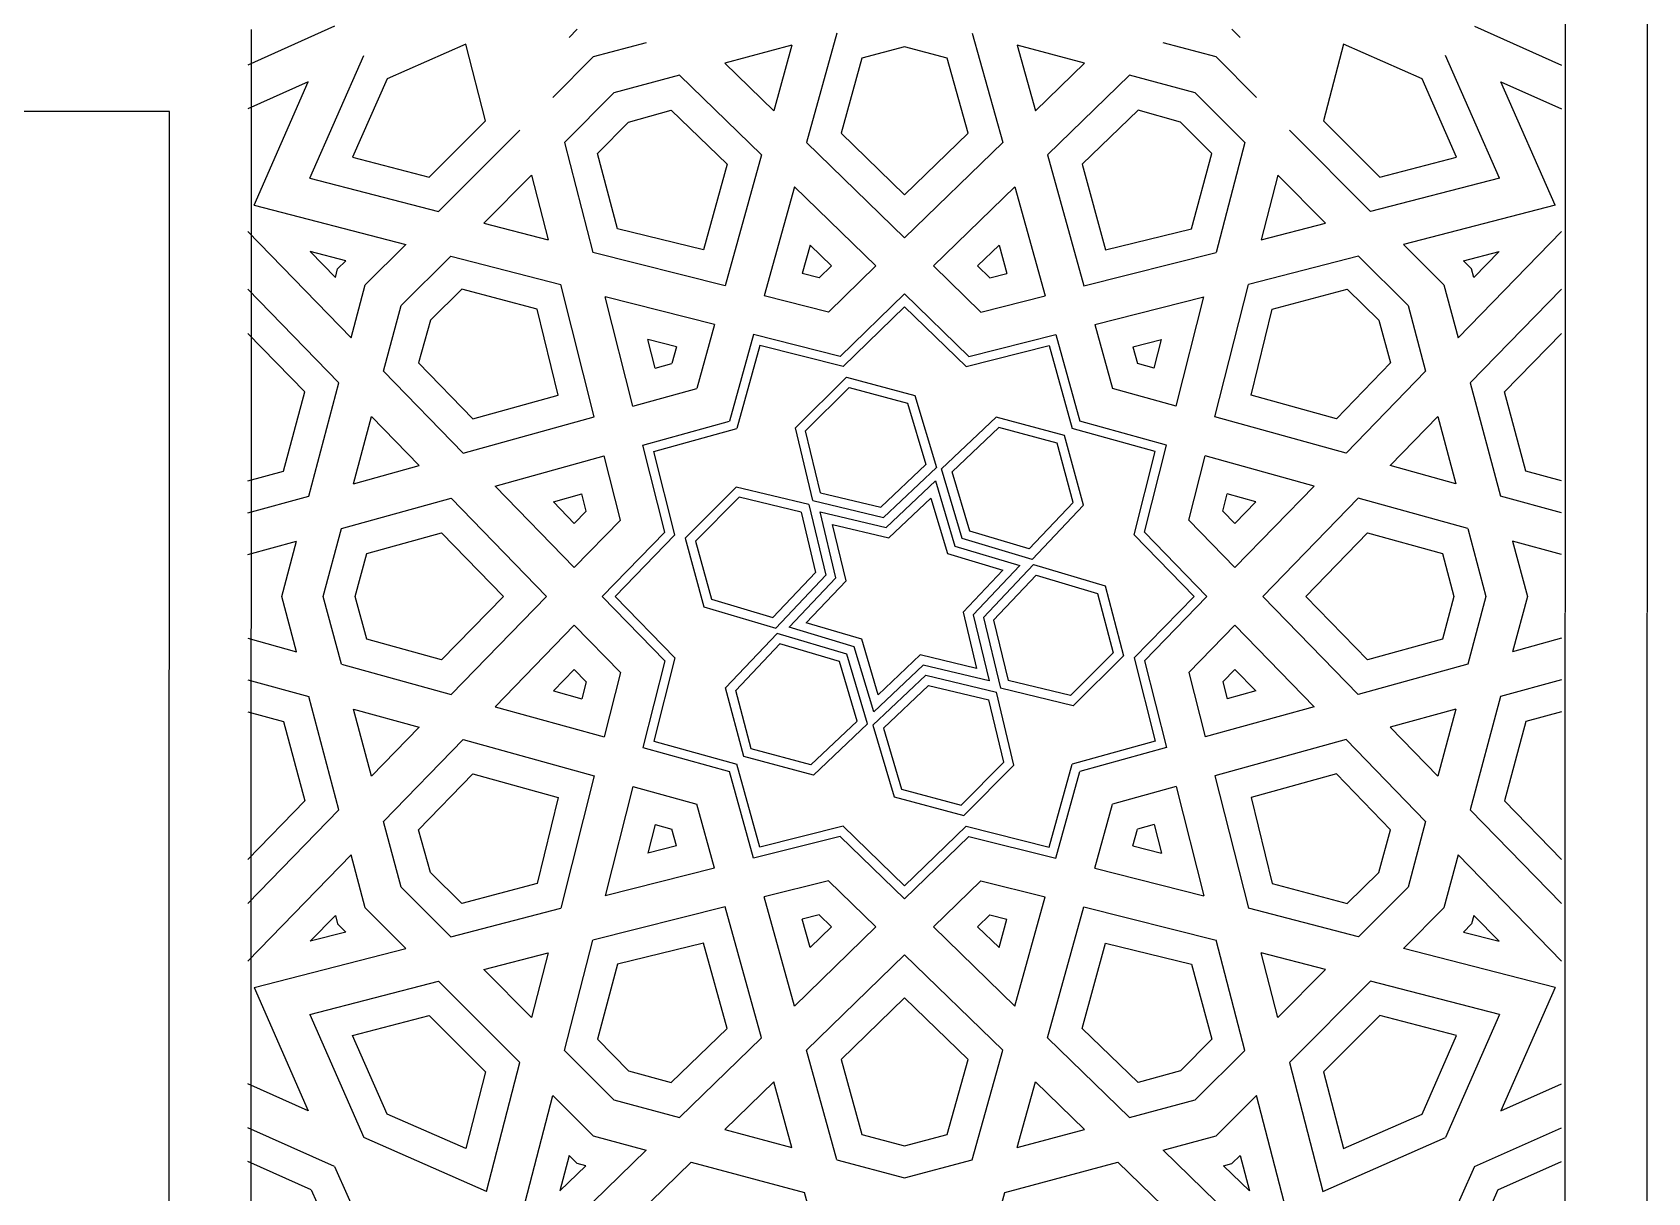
# Model space of a CAD drawing. Header units: inches. Extents: x 13054 to 48691, y 5623 to 20391.
# Drawn here: x 48445.11 to 48454.95, y 18873.44 to 18880.51 of the extents above; entities that cross this region are included whole.
import ezdxf

# ---------------------------------------------------------------- set-up
doc = ezdxf.new("R2010")
doc.units = ezdxf.units.IN
doc.header["$MEASUREMENT"] = 0

msp = doc.modelspace()

# ---------------------------------------------------------------- linework, layer by layer
at = {"transparency": 33554483}
for p, q in [((48454.949, 18889.0532), (48454.9236, 18793.5075)), ((48454.4489, 18888.5206), (48454.4236, 18793.5076)), ((48446.9522, 18880.5429), (48446.4236, 18880.3067)), ((48448.43, 18880.5246), (48448.3801, 18880.4747)), ((48452.4172, 18880.5246), (48452.4671, 18880.4747)), ((48453.895, 18880.5429), (48454.4236, 18880.3067)), ((48447.7506, 18880.4335), (48447.2721, 18880.223)), ((48447.8716, 18879.9662), (48447.7506, 18880.4335)), ((48448.8496, 18880.4427), (48448.5272, 18880.3563)), ((48449.7375, 18880.4278), (48449.3281, 18880.3181)), ((48449.7375, 18880.4278), (48449.6267, 18880.0279)), ((48450.0111, 18880.5011), (48449.8263, 18879.8339)), ((48450.4236, 18880.4172), (48450.1634, 18880.3475)), ((48450.6837, 18880.3475), (48450.4236, 18880.4172)), ((48450.836, 18880.5011), (48451.0209, 18879.8339)), ((48451.5191, 18880.3181), (48451.1097, 18880.4278)), ((48451.1097, 18880.4278), (48451.2205, 18880.0279)), ((48452.32, 18880.3563), (48451.9975, 18880.4427)), ((48453.0966, 18880.4335), (48452.9756, 18879.9662)), ((48453.575, 18880.223), (48453.0966, 18880.4335)), ((48446.8009, 18879.6181), (48447.1297, 18880.3655)), ((48448.5272, 18880.3563), (48448.2806, 18880.1097)), ((48449.3281, 18880.3181), (48449.6267, 18880.0279)), ((48450.1634, 18880.3475), (48450.037, 18879.8911)), ((48450.8102, 18879.8911), (48450.6837, 18880.3475)), ((48451.5191, 18880.3181), (48451.2205, 18880.0279)), ((48452.5666, 18880.1097), (48452.32, 18880.3563)), ((48454.0463, 18879.6181), (48453.7175, 18880.3655)), ((48447.2721, 18880.223), (48447.0617, 18879.7446)), ((48449.0535, 18880.2445), (48448.6535, 18880.1374)), ((48449.0535, 18880.2445), (48449.5524, 18879.7597)), ((48451.7937, 18880.2445), (48451.2948, 18879.7597)), ((48452.1936, 18880.1374), (48451.7937, 18880.2445)), ((48453.7855, 18879.7446), (48453.575, 18880.223)), ((48446.7919, 18880.2039), (48446.4236, 18880.0393)), ((48446.4619, 18879.4537), (48446.7919, 18880.2039)), ((48448.6535, 18880.1374), (48448.3516, 18879.8354)), ((48452.4956, 18879.8354), (48452.1936, 18880.1374)), ((48454.0553, 18880.2039), (48454.4236, 18880.0393)), ((48454.3853, 18879.4537), (48454.0553, 18880.2039)), ((48448.7424, 18879.9597), (48449.002, 18880.0314)), ((48449.002, 18880.0314), (48449.3424, 18879.702)), ((48451.8452, 18880.0314), (48451.5048, 18879.702)), ((48452.1047, 18879.9597), (48451.8452, 18880.0314)), ((48447.5289, 18879.6236), (48447.8716, 18879.9662)), ((48448.5535, 18879.7677), (48448.7424, 18879.9597)), ((48452.2937, 18879.7677), (48452.1047, 18879.9597)), ((48452.9756, 18879.9662), (48453.3182, 18879.6236)), ((48447.5858, 18879.4149), (48448.0803, 18879.9094)), ((48448.3516, 18879.8354), (48448.5251, 18879.1652)), ((48449.8263, 18879.8339), (48450.4236, 18879.2535)), ((48450.037, 18879.8911), (48450.4236, 18879.5154)), ((48450.4236, 18879.5154), (48450.8102, 18879.8911)), ((48451.0209, 18879.8339), (48450.4236, 18879.2535)), ((48452.4956, 18879.8354), (48452.322, 18879.1652)), ((48453.2614, 18879.4149), (48452.7669, 18879.9094)), ((48447.0617, 18879.7446), (48447.5289, 18879.6236)), ((48448.6758, 18879.3101), (48448.5535, 18879.7677)), ((48449.5524, 18879.7597), (48449.3313, 18878.9615)), ((48451.2948, 18879.7597), (48451.5159, 18878.9615)), ((48452.1713, 18879.3101), (48452.2937, 18879.7677)), ((48453.3182, 18879.6236), (48453.7855, 18879.7446)), ((48447.86, 18879.3439), (48448.1513, 18879.6351)), ((48448.1513, 18879.6351), (48448.253, 18879.2421)), ((48449.3424, 18879.702), (48449.1995, 18879.1822)), ((48451.5048, 18879.702), (48451.6476, 18879.1822)), ((48452.6959, 18879.6351), (48452.5941, 18879.2421)), ((48452.9871, 18879.3439), (48452.6959, 18879.6351)), ((48446.8009, 18879.6181), (48447.5858, 18879.4149)), ((48449.752, 18879.5657), (48449.568, 18878.9017)), ((48449.752, 18879.5657), (48450.2484, 18879.0833)), ((48451.0952, 18879.5657), (48450.5987, 18879.0833)), ((48451.0952, 18879.5657), (48451.2791, 18878.9017)), ((48454.0463, 18879.6181), (48453.2614, 18879.4149)), ((48446.4619, 18879.4537), (48447.3855, 18879.2146)), ((48454.3853, 18879.4537), (48453.4617, 18879.2146)), ((48447.86, 18879.3439), (48448.253, 18879.2421)), ((48452.5941, 18879.2421), (48452.9871, 18879.3439)), ((48446.4236, 18879.2927), (48447.0525, 18878.6455)), ((48449.1995, 18879.1822), (48448.6758, 18879.3101)), ((48451.6476, 18879.1822), (48452.1713, 18879.3101)), ((48454.4236, 18879.2927), (48453.7947, 18878.6455)), ((48447.0204, 18879.1151), (48446.8034, 18879.1713)), ((48446.8034, 18879.1713), (48446.9567, 18879.0136)), ((48447.1389, 18878.968), (48447.3855, 18879.2146)), ((48447.3578, 18878.8416), (48447.6597, 18879.1436)), ((48447.6597, 18879.1436), (48448.33, 18878.97)), ((48449.3313, 18878.9615), (48448.5251, 18879.1652)), ((48449.8484, 18879.2102), (48449.8003, 18879.0367)), ((48449.8484, 18879.2102), (48449.979, 18879.0833)), ((48450.9988, 18879.2102), (48450.8682, 18879.0833)), ((48450.9988, 18879.2102), (48451.0469, 18879.0367)), ((48451.5159, 18878.9615), (48452.322, 18879.1652)), ((48453.1874, 18879.1436), (48452.5172, 18878.97)), ((48453.1874, 18879.1436), (48453.4894, 18878.8416)), ((48453.4617, 18879.2146), (48453.7083, 18878.968)), ((48453.8267, 18879.1151), (48454.0437, 18879.1713)), ((48454.0437, 18879.1713), (48453.8905, 18879.0136)), ((48446.9567, 18879.0136), (48446.9705, 18879.0652)), ((48446.9705, 18879.0652), (48447.0204, 18879.1151)), ((48449.9041, 18879.0105), (48449.8003, 18879.0367)), ((48449.979, 18879.0833), (48449.9041, 18879.0105)), ((48450.2484, 18879.0833), (48449.9597, 18878.8027)), ((48450.5987, 18879.0833), (48450.8874, 18878.8027)), ((48450.8682, 18879.0833), (48450.9431, 18879.0105)), ((48450.9431, 18879.0105), (48451.0469, 18879.0367)), ((48453.8766, 18879.0652), (48453.8267, 18879.1151)), ((48453.8905, 18879.0136), (48453.8766, 18879.0652)), ((48446.4236, 18878.9424), (48446.9789, 18878.3709)), ((48447.0525, 18878.6455), (48447.1389, 18878.968)), ((48447.7274, 18878.9417), (48447.5355, 18878.7527)), ((48448.185, 18878.8193), (48447.7274, 18878.9417)), ((48448.5337, 18878.1639), (48448.33, 18878.97)), ((48452.3135, 18878.1639), (48452.5172, 18878.97)), ((48452.6621, 18878.8193), (48453.1197, 18878.9417)), ((48453.1197, 18878.9417), (48453.3117, 18878.7527)), ((48453.7083, 18878.968), (48453.7947, 18878.6455)), ((48454.4236, 18878.9424), (48453.8682, 18878.3709)), ((48447.2506, 18878.4417), (48447.3578, 18878.8416)), ((48448.769, 18878.2291), (48448.6009, 18878.8943)), ((48449.2661, 18878.7262), (48448.6009, 18878.8943)), ((48449.9597, 18878.8027), (48449.568, 18878.9017)), ((48450.4236, 18878.9131), (48450.0321, 18878.5326)), ((48450.4236, 18878.9131), (48450.8151, 18878.5326)), ((48450.8874, 18878.8027), (48451.2791, 18878.9017)), ((48451.5811, 18878.7262), (48452.2463, 18878.8943)), ((48452.0782, 18878.2291), (48452.2463, 18878.8943)), ((48453.4894, 18878.8416), (48453.5966, 18878.4417)), ((48447.5355, 18878.7527), (48447.4638, 18878.4931)), ((48448.313, 18878.2956), (48448.185, 18878.8193)), ((48450.4236, 18878.8345), (48450.0488, 18878.4703)), ((48450.4236, 18878.8345), (48450.7984, 18878.4703)), ((48452.5342, 18878.2956), (48452.6621, 18878.8193)), ((48453.3117, 18878.7527), (48453.3834, 18878.4931)), ((48446.7699, 18878.3165), (48446.4236, 18878.6729)), ((48449.2661, 18878.7262), (48449.1583, 18878.3369)), ((48449.5028, 18878.6664), (48449.3566, 18878.1385)), ((48450.0321, 18878.5326), (48449.5028, 18878.6664)), ((48450.8151, 18878.5326), (48451.3443, 18878.6664)), ((48451.3443, 18878.6664), (48451.4906, 18878.1385)), ((48451.5811, 18878.7262), (48451.6889, 18878.3369)), ((48454.0772, 18878.3165), (48454.4236, 18878.6729)), ((48448.904, 18878.4613), (48448.8601, 18878.6351)), ((48449.0338, 18878.5912), (48448.8601, 18878.6351)), ((48449.0338, 18878.5912), (48449.0057, 18878.4895)), ((48449.5424, 18878.5982), (48449.4024, 18878.0928)), ((48450.0488, 18878.4703), (48449.5424, 18878.5982)), ((48450.7984, 18878.4703), (48451.3047, 18878.5982)), ((48451.3047, 18878.5982), (48451.4448, 18878.0928)), ((48451.8134, 18878.5912), (48451.9871, 18878.6351)), ((48451.8134, 18878.5912), (48451.8415, 18878.4895)), ((48451.9432, 18878.4613), (48451.9871, 18878.6351)), ((48447.4638, 18878.4931), (48447.7932, 18878.1528)), ((48448.904, 18878.4613), (48449.0057, 18878.4895)), ((48451.9432, 18878.4613), (48451.8415, 18878.4895)), ((48453.3834, 18878.4931), (48453.054, 18878.1528)), ((48446.7943, 18877.682), (48446.9789, 18878.3709)), ((48447.2506, 18878.4417), (48447.7355, 18877.9428)), ((48449.7583, 18878.0973), (48450.0699, 18878.407)), ((48450.0699, 18878.407), (48450.4864, 18878.2942)), ((48453.5966, 18878.4417), (48453.1117, 18877.9428)), ((48453.8682, 18878.3709), (48454.0528, 18877.682)), ((48446.6407, 18877.8344), (48446.7699, 18878.3165)), ((48447.7932, 18878.1528), (48448.313, 18878.2956)), ((48448.769, 18878.2291), (48449.1583, 18878.3369)), ((48449.8204, 18878.0796), (48450.0866, 18878.3442)), ((48450.0866, 18878.3442), (48450.4414, 18878.248)), ((48450.4414, 18878.248), (48450.5529, 18877.8735)), ((48450.4864, 18878.2942), (48450.6168, 18877.8564)), ((48452.0782, 18878.2291), (48451.6889, 18878.3369)), ((48453.054, 18878.1528), (48452.5342, 18878.2956)), ((48454.2064, 18877.8344), (48454.0772, 18878.3165)), ((48447.0673, 18877.7577), (48447.177, 18878.1671)), ((48447.177, 18878.1671), (48447.4673, 18877.8685)), ((48447.7355, 18877.9428), (48448.5337, 18878.1639)), ((48450.9805, 18878.1618), (48450.6487, 18877.8478)), ((48451.3976, 18878.0513), (48450.9805, 18878.1618)), ((48453.1117, 18877.9428), (48452.3135, 18878.1639)), ((48453.6701, 18878.1671), (48453.3799, 18877.8685)), ((48453.6701, 18878.1671), (48453.7798, 18877.7577)), ((48448.8288, 18877.9923), (48449.3566, 18878.1385)), ((48448.8969, 18877.9527), (48449.4024, 18878.0928)), ((48449.8639, 18877.6546), (48449.7583, 18878.0973)), ((48449.9107, 18877.7014), (48449.8204, 18878.0796)), ((48450.9964, 18878.0993), (48450.7126, 18877.8307)), ((48451.3518, 18878.0052), (48450.9964, 18878.0993)), ((48451.5126, 18877.6272), (48451.3976, 18878.0513)), ((48451.9503, 18877.9527), (48451.4448, 18878.0928)), ((48452.0184, 18877.9923), (48451.4906, 18878.1385)), ((48448.9625, 18877.4631), (48448.8288, 18877.9923)), ((48449.0249, 18877.4464), (48448.8969, 18877.9527)), ((48451.4499, 18877.643), (48451.3518, 18878.0052)), ((48451.8223, 18877.4464), (48451.9503, 18877.9527)), ((48451.8846, 18877.4631), (48452.0184, 18877.9923)), ((48447.0673, 18877.7577), (48447.4673, 18877.8685)), ((48447.9294, 18877.7432), (48448.5935, 18877.9271)), ((48448.6925, 18877.5354), (48448.5935, 18877.9271)), ((48450.2783, 18877.6137), (48450.5529, 18877.8735)), ((48450.2949, 18877.5518), (48450.6168, 18877.8564)), ((48452.1547, 18877.5354), (48452.2537, 18877.9271)), ((48452.9177, 18877.7432), (48452.2537, 18877.9271)), ((48453.7798, 18877.7577), (48453.3799, 18877.8685)), ((48446.4236, 18877.7742), (48446.6407, 18877.8344)), ((48450.3115, 18877.4899), (48450.6118, 18877.7742)), ((48450.6118, 18877.7742), (48450.7298, 18877.3778)), ((48450.7751, 18877.4231), (48450.6487, 18877.8478)), ((48450.8204, 18877.4684), (48450.7126, 18877.8307)), ((48454.4236, 18877.7742), (48454.2064, 18877.8344)), ((48446.4236, 18877.5793), (48446.7943, 18877.682)), ((48446.994, 18877.484), (48447.6612, 18877.6689)), ((48447.6612, 18877.6689), (48448.2417, 18877.0716)), ((48447.9294, 18877.7432), (48448.4119, 18877.2467)), ((48448.285, 18877.6468), (48448.4585, 18877.6949)), ((48448.4847, 18877.5911), (48448.4585, 18877.6949)), ((48449.3979, 18877.7369), (48449.0881, 18877.4253)), ((48449.4156, 18877.6747), (48449.151, 18877.4086)), ((48449.8405, 18877.6313), (48449.3979, 18877.7369)), ((48449.7938, 18877.5845), (48449.4156, 18877.6747)), ((48449.9107, 18877.7014), (48450.2783, 18877.6137)), ((48450.3281, 18877.4281), (48450.584, 18877.6702)), ((48450.584, 18877.6702), (48450.6846, 18877.3325)), ((48452.3625, 18877.5911), (48452.3887, 18877.6949)), ((48452.5622, 18877.6468), (48452.3887, 18877.6949)), ((48452.9177, 18877.7432), (48452.4353, 18877.2467)), ((48453.186, 18877.6689), (48452.6055, 18877.0716)), ((48453.8532, 18877.484), (48453.186, 18877.6689)), ((48454.4236, 18877.5793), (48454.0528, 18877.682)), ((48448.285, 18877.6468), (48448.4119, 18877.5162)), ((48448.4119, 18877.5162), (48448.4847, 18877.5911)), ((48449.7938, 18877.5845), (48449.8815, 18877.2168)), ((48449.8405, 18877.6313), (48449.9434, 18877.2003)), ((48449.8639, 18877.6546), (48450.2949, 18877.5518)), ((48449.9093, 18877.5859), (48450.3115, 18877.4899)), ((48450.0052, 18877.1837), (48449.9093, 18877.5859)), ((48451.1827, 18877.3606), (48451.4499, 18877.643)), ((48451.1998, 18877.2967), (48451.5126, 18877.6272)), ((48452.4353, 18877.5162), (48452.3625, 18877.5911)), ((48452.5622, 18877.6468), (48452.4353, 18877.5162)), ((48446.8835, 18877.0716), (48446.994, 18877.484)), ((48448.4119, 18877.2467), (48448.6925, 18877.5354)), ((48448.5821, 18877.0716), (48448.9625, 18877.4631)), ((48449.9853, 18877.5098), (48450.3281, 18877.4281)), ((48450.0671, 18877.1671), (48449.9853, 18877.5098)), ((48451.1827, 18877.3606), (48450.8204, 18877.4684)), ((48452.2651, 18877.0716), (48451.8846, 18877.4631)), ((48452.4353, 18877.2467), (48452.1547, 18877.5354)), ((48453.8532, 18877.484), (48453.9637, 18877.0716)), ((48446.4236, 18877.326), (48446.721, 18877.4084)), ((48446.6308, 18877.0716), (48446.721, 18877.4084)), ((48447.1476, 18877.3317), (48447.6041, 18877.4582)), ((48447.6041, 18877.4582), (48447.9798, 18877.0716)), ((48448.6607, 18877.0716), (48449.0249, 18877.4464)), ((48449.0881, 18877.4253), (48449.201, 18877.0088)), ((48449.151, 18877.4086), (48449.2472, 18877.0538)), ((48450.7298, 18877.3778), (48451.1262, 18877.2598)), ((48451.1998, 18877.2967), (48450.7751, 18877.4231)), ((48452.1865, 18877.0716), (48451.8223, 18877.4464)), ((48452.8674, 18877.0716), (48453.2431, 18877.4582)), ((48453.2431, 18877.4582), (48453.6995, 18877.3317)), ((48454.1262, 18877.4084), (48454.2164, 18877.0716)), ((48454.4236, 18877.326), (48454.1262, 18877.4084)), ((48447.0779, 18877.0716), (48447.1476, 18877.3317)), ((48450.6846, 18877.3325), (48451.0223, 18877.232)), ((48451.2084, 18877.2647), (48450.9038, 18876.9429)), ((48451.2084, 18877.2647), (48451.6445, 18877.1349)), ((48453.6995, 18877.3317), (48453.7692, 18877.0716)), ((48449.8815, 18877.2168), (48449.6217, 18876.9423)), ((48449.9434, 18877.2003), (48449.6388, 18876.8784)), ((48449.721, 18876.8833), (48450.0052, 18877.1837)), ((48449.8249, 18876.9112), (48450.0671, 18877.1671)), ((48451.0223, 18877.232), (48450.7801, 18876.9761)), ((48451.1262, 18877.2598), (48450.8419, 18876.9595)), ((48451.2255, 18877.2009), (48450.9657, 18876.9263)), ((48451.2255, 18877.2009), (48451.5981, 18877.0899)), ((48446.721, 18876.7348), (48446.6308, 18877.0716)), ((48446.994, 18876.6591), (48446.8835, 18877.0716)), ((48447.1476, 18876.8114), (48447.0779, 18877.0716)), ((48447.9798, 18877.0716), (48447.6041, 18876.685)), ((48447.6612, 18876.4743), (48448.2417, 18877.0716)), ((48448.5821, 18877.0716), (48448.9625, 18876.6801)), ((48448.6607, 18877.0716), (48449.0249, 18876.6968)), ((48451.5981, 18877.0899), (48451.6942, 18876.7272)), ((48451.6445, 18877.1349), (48451.757, 18876.7101)), ((48452.1865, 18877.0716), (48451.8223, 18876.6968)), ((48452.2651, 18877.0716), (48451.8846, 18876.6801)), ((48453.186, 18876.4743), (48452.6055, 18877.0716)), ((48453.2431, 18876.685), (48452.8674, 18877.0716)), ((48453.7692, 18877.0716), (48453.6995, 18876.8114)), ((48453.9637, 18877.0716), (48453.8532, 18876.6591)), ((48454.2164, 18877.0716), (48454.1262, 18876.7348)), ((48449.201, 18877.0088), (48449.6388, 18876.8784)), ((48449.2472, 18877.0538), (48449.6217, 18876.9423)), ((48450.7801, 18876.9761), (48450.8618, 18876.6333)), ((48447.9294, 18876.4), (48448.4119, 18876.8964)), ((48448.4119, 18876.8964), (48448.6925, 18876.6077)), ((48450.1173, 18876.7653), (48449.721, 18876.8833)), ((48450.1626, 18876.8106), (48449.8249, 18876.9112)), ((48450.8419, 18876.9595), (48450.9379, 18876.5573)), ((48450.9038, 18876.9429), (48451.0067, 18876.5119)), ((48450.9657, 18876.9263), (48451.0534, 18876.5587)), ((48452.4353, 18876.8964), (48452.1547, 18876.6077)), ((48452.9177, 18876.4), (48452.4353, 18876.8964)), ((48446.4236, 18876.8172), (48446.721, 18876.7348)), ((48447.6041, 18876.685), (48447.1476, 18876.8114)), ((48449.3334, 18876.5147), (48449.6474, 18876.8465)), ((48449.3959, 18876.4988), (48449.6645, 18876.7826)), ((48450.072, 18876.72), (48449.6474, 18876.8465)), ((48450.0267, 18876.6747), (48449.6645, 18876.7826)), ((48450.2632, 18876.4729), (48450.1626, 18876.8106)), ((48453.6995, 18876.8114), (48453.2431, 18876.685)), ((48454.4236, 18876.8172), (48454.1262, 18876.7348)), ((48448.9625, 18876.6801), (48448.8288, 18876.1508)), ((48449.0249, 18876.6968), (48448.8969, 18876.1904)), ((48450.1346, 18876.3125), (48450.0267, 18876.6747)), ((48450.1985, 18876.2954), (48450.072, 18876.72)), ((48450.2353, 18876.369), (48450.1173, 18876.7653)), ((48450.5191, 18876.7151), (48450.2632, 18876.4729)), ((48450.8618, 18876.6333), (48450.5191, 18876.7151)), ((48451.6942, 18876.7272), (48451.4335, 18876.468)), ((48451.757, 18876.7101), (48451.451, 18876.4059)), ((48451.8223, 18876.6968), (48451.9503, 18876.1904)), ((48451.8846, 18876.6801), (48452.0184, 18876.1508)), ((48446.994, 18876.6591), (48447.6612, 18876.4743)), ((48448.285, 18876.4964), (48448.4119, 18876.627)), ((48448.4119, 18876.627), (48448.4847, 18876.5521)), ((48448.6925, 18876.6077), (48448.5935, 18876.216)), ((48450.2304, 18876.2868), (48450.5523, 18876.5913)), ((48450.5357, 18876.6532), (48450.2353, 18876.369)), ((48450.9379, 18876.5573), (48450.5357, 18876.6532)), ((48450.5523, 18876.5913), (48450.9833, 18876.4885)), ((48452.1547, 18876.6077), (48452.2537, 18876.216)), ((48452.4353, 18876.627), (48452.3625, 18876.5521)), ((48452.5622, 18876.4964), (48452.4353, 18876.627)), ((48453.8532, 18876.6591), (48453.186, 18876.4743)), ((48446.4236, 18876.5638), (48446.7943, 18876.4611)), ((48448.285, 18876.4964), (48448.4585, 18876.4483)), ((48448.4847, 18876.5521), (48448.4585, 18876.4483)), ((48449.4439, 18876.0975), (48449.3334, 18876.5147)), ((48449.49, 18876.1434), (48449.3959, 18876.4988)), ((48450.2943, 18876.2697), (48450.5688, 18876.5295)), ((48450.5688, 18876.5295), (48450.9365, 18876.4418)), ((48451.0893, 18876.0442), (48450.9833, 18876.4885)), ((48451.451, 18876.4059), (48451.0067, 18876.5119)), ((48451.4335, 18876.468), (48451.0534, 18876.5587)), ((48452.3625, 18876.5521), (48452.3887, 18876.4483)), ((48452.5622, 18876.4964), (48452.3887, 18876.4483)), ((48454.4236, 18876.5638), (48454.0528, 18876.4611)), ((48446.9789, 18875.7722), (48446.7943, 18876.4611)), ((48447.177, 18875.9761), (48447.0673, 18876.3855)), ((48447.0673, 18876.3855), (48447.4673, 18876.2747)), ((48447.9294, 18876.4), (48448.5935, 18876.216)), ((48451.0272, 18876.0617), (48450.9365, 18876.4418)), ((48452.9177, 18876.4), (48452.2537, 18876.216)), ((48453.7798, 18876.3855), (48453.3799, 18876.2747)), ((48453.7798, 18876.3855), (48453.6701, 18875.9761)), ((48454.0528, 18876.4611), (48453.8682, 18875.7722)), ((48446.4236, 18876.369), (48446.6407, 18876.3088)), ((48446.6407, 18876.3088), (48446.7699, 18875.8266)), ((48450.1346, 18876.3125), (48449.8522, 18876.0452)), ((48450.1985, 18876.2954), (48449.868, 18875.9826)), ((48450.2304, 18876.2868), (48450.3603, 18875.8507)), ((48454.2064, 18876.3088), (48454.0772, 18875.8266)), ((48454.4236, 18876.369), (48454.2064, 18876.3088)), ((48447.177, 18875.9761), (48447.4673, 18876.2747)), ((48447.2506, 18875.7015), (48447.7355, 18876.2004)), ((48447.7355, 18876.2004), (48448.5337, 18875.9793)), ((48448.8969, 18876.1904), (48449.4024, 18876.0504)), ((48450.2943, 18876.2697), (48450.4053, 18875.897)), ((48451.9503, 18876.1904), (48451.4448, 18876.0504)), ((48453.1117, 18876.2004), (48452.3135, 18875.9793)), ((48453.5966, 18875.7015), (48453.1117, 18876.2004)), ((48453.6701, 18875.9761), (48453.3799, 18876.2747)), ((48448.8288, 18876.1508), (48449.3566, 18876.0046)), ((48449.868, 18875.9826), (48449.4439, 18876.0975)), ((48449.8522, 18876.0452), (48449.49, 18876.1434)), ((48452.0184, 18876.1508), (48451.4906, 18876.0046)), ((48447.4638, 18875.65), (48447.7932, 18875.9904)), ((48447.7932, 18875.9904), (48448.313, 18875.8475)), ((48449.5028, 18875.4768), (48449.3566, 18876.0046)), ((48449.5424, 18875.5449), (48449.4024, 18876.0504)), ((48450.768, 18875.801), (48451.0272, 18876.0617)), ((48450.785, 18875.7382), (48451.0893, 18876.0442)), ((48451.3047, 18875.5449), (48451.4448, 18876.0504)), ((48451.3443, 18875.4768), (48451.4906, 18876.0046)), ((48453.054, 18875.9904), (48452.5342, 18875.8475)), ((48453.3834, 18875.65), (48453.054, 18875.9904)), ((48448.5337, 18875.9793), (48448.33, 18875.1731)), ((48448.769, 18875.9141), (48448.6009, 18875.2489)), ((48448.769, 18875.9141), (48449.1583, 18875.8062)), ((48450.4053, 18875.897), (48450.768, 18875.801)), ((48452.0782, 18875.9141), (48451.6889, 18875.8062)), ((48452.0782, 18875.9141), (48452.2463, 18875.2489)), ((48452.3135, 18875.9793), (48452.5172, 18875.1731)), ((48446.7699, 18875.8266), (48446.4236, 18875.4702)), ((48448.313, 18875.8475), (48448.185, 18875.3238)), ((48449.2661, 18875.417), (48449.1583, 18875.8062)), ((48450.3603, 18875.8507), (48450.785, 18875.7382)), ((48451.5811, 18875.417), (48451.6889, 18875.8062)), ((48452.5342, 18875.8475), (48452.6621, 18875.3238)), ((48454.0772, 18875.8266), (48454.4236, 18875.4702)), ((48446.4236, 18875.2008), (48446.9789, 18875.7722)), ((48447.3578, 18875.3015), (48447.2506, 18875.7015)), ((48453.5966, 18875.7015), (48453.4894, 18875.3015)), ((48454.4236, 18875.2008), (48453.8682, 18875.7722)), ((48447.5355, 18875.3904), (48447.4638, 18875.65)), ((48448.904, 18875.6818), (48448.8601, 18875.5081)), ((48448.904, 18875.6818), (48449.0057, 18875.6536)), ((48449.0338, 18875.552), (48449.0057, 18875.6536)), ((48450.0321, 18875.6105), (48449.5028, 18875.4768)), ((48450.0488, 18875.6729), (48449.5424, 18875.5449)), ((48450.4236, 18875.2301), (48450.0321, 18875.6105)), ((48450.4236, 18875.3086), (48450.0488, 18875.6729)), ((48450.4236, 18875.3086), (48450.7984, 18875.6729)), ((48450.4236, 18875.2301), (48450.8151, 18875.6105)), ((48450.7984, 18875.6729), (48451.3047, 18875.5449)), ((48450.8151, 18875.6105), (48451.3443, 18875.4768)), ((48451.8134, 18875.552), (48451.8415, 18875.6536)), ((48451.9432, 18875.6818), (48451.8415, 18875.6536)), ((48451.9432, 18875.6818), (48451.9871, 18875.5081)), ((48453.3117, 18875.3904), (48453.3834, 18875.65)), ((48446.4236, 18874.8505), (48447.0525, 18875.4976)), ((48447.1389, 18875.1752), (48447.0525, 18875.4976)), ((48449.0338, 18875.552), (48448.8601, 18875.5081)), ((48451.8134, 18875.552), (48451.9871, 18875.5081)), ((48453.7947, 18875.4976), (48453.7083, 18875.1752)), ((48454.4236, 18874.8505), (48453.7947, 18875.4976)), ((48449.2661, 18875.417), (48448.6009, 18875.2489)), ((48451.5811, 18875.417), (48452.2463, 18875.2489)), ((48447.6597, 18874.9996), (48447.3578, 18875.3015)), ((48447.7274, 18875.2015), (48447.5355, 18875.3904)), ((48448.185, 18875.3238), (48447.7274, 18875.2015)), ((48449.9597, 18875.3404), (48449.568, 18875.2415)), ((48450.2484, 18875.0599), (48449.9597, 18875.3404)), ((48450.5987, 18875.0599), (48450.8874, 18875.3404)), ((48450.8874, 18875.3404), (48451.2791, 18875.2415)), ((48452.6621, 18875.3238), (48453.1197, 18875.2015)), ((48453.1197, 18875.2015), (48453.3117, 18875.3904)), ((48453.4894, 18875.3015), (48453.1874, 18874.9996)), ((48449.752, 18874.5774), (48449.568, 18875.2415)), ((48451.0952, 18874.5774), (48451.2791, 18875.2415)), ((48446.8034, 18874.9719), (48446.9567, 18875.1296)), ((48446.9567, 18875.1296), (48446.9705, 18875.078)), ((48447.3855, 18874.9286), (48447.1389, 18875.1752)), ((48447.6597, 18874.9996), (48448.33, 18875.1731)), ((48449.3313, 18875.1816), (48448.5251, 18874.9779)), ((48449.5524, 18874.3835), (48449.3313, 18875.1816)), ((48449.9041, 18875.1327), (48449.8003, 18875.1065)), ((48449.8484, 18874.9329), (48449.8003, 18875.1065)), ((48449.979, 18875.0599), (48449.9041, 18875.1327)), ((48450.8682, 18875.0599), (48450.9431, 18875.1327)), ((48450.9431, 18875.1327), (48451.0469, 18875.1065)), ((48450.9988, 18874.9329), (48451.0469, 18875.1065)), ((48451.2948, 18874.3835), (48451.5159, 18875.1816)), ((48451.5159, 18875.1816), (48452.322, 18874.9779)), ((48453.1874, 18874.9996), (48452.5172, 18875.1731)), ((48453.7083, 18875.1752), (48453.4617, 18874.9286)), ((48453.8905, 18875.1296), (48453.8766, 18875.078)), ((48454.0437, 18874.9719), (48453.8905, 18875.1296)), ((48447.0204, 18875.0281), (48446.8034, 18874.9719)), ((48446.9705, 18875.078), (48447.0204, 18875.0281)), ((48449.752, 18874.5774), (48450.2484, 18875.0599)), ((48449.8484, 18874.9329), (48449.979, 18875.0599)), ((48451.0952, 18874.5774), (48450.5987, 18875.0599)), ((48450.9988, 18874.9329), (48450.8682, 18875.0599)), ((48453.8766, 18875.078), (48453.8267, 18875.0281)), ((48453.8267, 18875.0281), (48454.0437, 18874.9719)), ((48446.4619, 18874.6895), (48447.3855, 18874.9286)), ((48448.3516, 18874.3077), (48448.5251, 18874.9779)), ((48449.1995, 18874.961), (48448.6758, 18874.833)), ((48449.3424, 18874.4412), (48449.1995, 18874.961)), ((48451.5048, 18874.4412), (48451.6476, 18874.961)), ((48451.6476, 18874.961), (48452.1713, 18874.833)), ((48452.4956, 18874.3077), (48452.322, 18874.9779)), ((48454.3853, 18874.6895), (48453.4617, 18874.9286)), ((48447.86, 18874.7993), (48448.253, 18874.901)), ((48448.253, 18874.901), (48448.1513, 18874.508)), ((48448.6758, 18874.833), (48448.5535, 18874.3754)), ((48449.8263, 18874.3092), (48450.4236, 18874.8897)), ((48451.0209, 18874.3092), (48450.4236, 18874.8897)), ((48452.1713, 18874.833), (48452.2937, 18874.3754)), ((48452.6959, 18874.508), (48452.5941, 18874.901)), ((48452.9871, 18874.7993), (48452.5941, 18874.901)), ((48446.8009, 18874.5251), (48447.5858, 18874.7283)), ((48448.0803, 18874.2338), (48447.5858, 18874.7283)), ((48448.1513, 18874.508), (48447.86, 18874.7993)), ((48452.9871, 18874.7993), (48452.6959, 18874.508)), ((48453.2614, 18874.7283), (48452.7669, 18874.2338)), ((48454.0463, 18874.5251), (48453.2614, 18874.7283)), ((48446.4619, 18874.6895), (48446.7919, 18873.9393)), ((48450.4236, 18874.6278), (48450.037, 18874.2521)), ((48450.8102, 18874.2521), (48450.4236, 18874.6278)), ((48454.3853, 18874.6895), (48454.0553, 18873.9393)), ((48446.8009, 18874.5251), (48447.1297, 18873.7777)), ((48447.0617, 18874.3986), (48447.5289, 18874.5196)), ((48447.5289, 18874.5196), (48447.8716, 18874.1769)), ((48453.3182, 18874.5196), (48452.9756, 18874.1769)), ((48453.7855, 18874.3986), (48453.3182, 18874.5196)), ((48454.0463, 18874.5251), (48453.7175, 18873.7777)), ((48449.002, 18874.1117), (48449.3424, 18874.4412)), ((48451.8452, 18874.1117), (48451.5048, 18874.4412)), ((48447.2721, 18873.9201), (48447.0617, 18874.3986)), ((48448.5535, 18874.3754), (48448.7424, 18874.1835)), ((48449.0535, 18873.8986), (48449.5524, 18874.3835)), ((48451.7937, 18873.8986), (48451.2948, 18874.3835)), ((48452.2937, 18874.3754), (48452.1047, 18874.1835)), ((48453.575, 18873.9201), (48453.7855, 18874.3986)), ((48447.8771, 18873.4489), (48448.0803, 18874.2338)), ((48448.3516, 18874.3077), (48448.6535, 18874.0058)), ((48450.0111, 18873.642), (48449.8263, 18874.3092)), ((48450.037, 18874.2521), (48450.1634, 18873.7956)), ((48450.6837, 18873.7956), (48450.8102, 18874.2521)), ((48450.836, 18873.642), (48451.0209, 18874.3092)), ((48452.1936, 18874.0058), (48452.4956, 18874.3077)), ((48452.7669, 18874.2338), (48452.9701, 18873.4489)), ((48447.8716, 18874.1769), (48447.7506, 18873.7097)), ((48448.7424, 18874.1835), (48449.002, 18874.1117)), ((48449.3281, 18873.825), (48449.6267, 18874.1152)), ((48449.7375, 18873.7153), (48449.6267, 18874.1152)), ((48451.1097, 18873.7153), (48451.2205, 18874.1152)), ((48451.5191, 18873.825), (48451.2205, 18874.1152)), ((48452.1047, 18874.1835), (48451.8452, 18874.1117)), ((48452.9756, 18874.1769), (48453.0966, 18873.7097)), ((48446.7919, 18873.9393), (48446.4236, 18874.1038)), ((48448.0415, 18873.1098), (48448.2806, 18874.0335)), ((48448.2806, 18874.0335), (48448.5272, 18873.7869)), ((48452.32, 18873.7869), (48452.5666, 18874.0335)), ((48452.8057, 18873.1098), (48452.5666, 18874.0335)), ((48454.0553, 18873.9393), (48454.4236, 18874.1038)), ((48447.7506, 18873.7097), (48447.2721, 18873.9201)), ((48448.6535, 18874.0058), (48449.0535, 18873.8986)), ((48451.7937, 18873.8986), (48452.1936, 18874.0058)), ((48453.0966, 18873.7097), (48453.575, 18873.9201)), ((48446.9522, 18873.6002), (48446.4236, 18873.8364)), ((48449.3281, 18873.825), (48449.7375, 18873.7153)), ((48451.1097, 18873.7153), (48451.5191, 18873.825)), ((48453.895, 18873.6002), (48454.4236, 18873.8364)), ((48447.8771, 18873.4489), (48447.1297, 18873.7777)), ((48448.5272, 18873.7869), (48448.8496, 18873.7005)), ((48450.1634, 18873.7956), (48450.4236, 18873.7259)), ((48450.4236, 18873.7259), (48450.6837, 18873.7956)), ((48451.9975, 18873.7005), (48452.32, 18873.7869)), ((48452.9701, 18873.4489), (48453.7175, 18873.7777)), ((48446.4386, 18873.6241), (48446.4236, 18873.6307)), ((48446.8101, 18873.4581), (48446.4236, 18873.6307)), ((48448.2263, 18873.0948), (48448.8496, 18873.7005)), ((48448.3801, 18873.6684), (48448.3239, 18873.4514)), ((48448.43, 18873.6185), (48448.3801, 18873.6684)), ((48448.5766, 18873.0948), (48449.1242, 18873.6269)), ((48449.1242, 18873.6269), (48449.8131, 18873.4423)), ((48450.0111, 18873.642), (48450.4236, 18873.5315)), ((48450.4236, 18873.5315), (48450.836, 18873.642)), ((48451.0341, 18873.4423), (48451.723, 18873.6269)), ((48452.2705, 18873.0948), (48451.723, 18873.6269)), ((48452.6208, 18873.0948), (48451.9975, 18873.7005)), ((48452.4172, 18873.6185), (48452.4671, 18873.6684)), ((48452.4671, 18873.6684), (48452.5233, 18873.4514)), ((48454.0371, 18873.4581), (48454.4236, 18873.6307)), ((48446.9522, 18873.6002), (48447.1781, 18873.0948)), ((48448.3239, 18873.4514), (48448.4816, 18873.6047)), ((48448.4816, 18873.6047), (48448.43, 18873.6185)), ((48452.3656, 18873.6047), (48452.4172, 18873.6185)), ((48452.5233, 18873.4514), (48452.3656, 18873.6047)), ((48453.895, 18873.6002), (48453.6691, 18873.0948)), ((48446.8101, 18873.4581), (48446.9724, 18873.0948)), ((48449.9094, 18873.0948), (48449.8131, 18873.4423)), ((48450.9378, 18873.0948), (48451.0341, 18873.4423)), ((48454.0371, 18873.4581), (48453.8748, 18873.0948))]:
    msp.add_line(p, q, dxfattribs=at)
for points in [[(48446.4236, 18793.5097), (48446.4468, 18880.5228)], [(48445.9236, 18793.5099), (48445.9466, 18880.0229), (48368.0075, 18880.0436), (48367.9844, 18793.5306)]]:
    msp.add_lwpolyline(points, dxfattribs=at)

doc.saveas('drawing.dxf')
